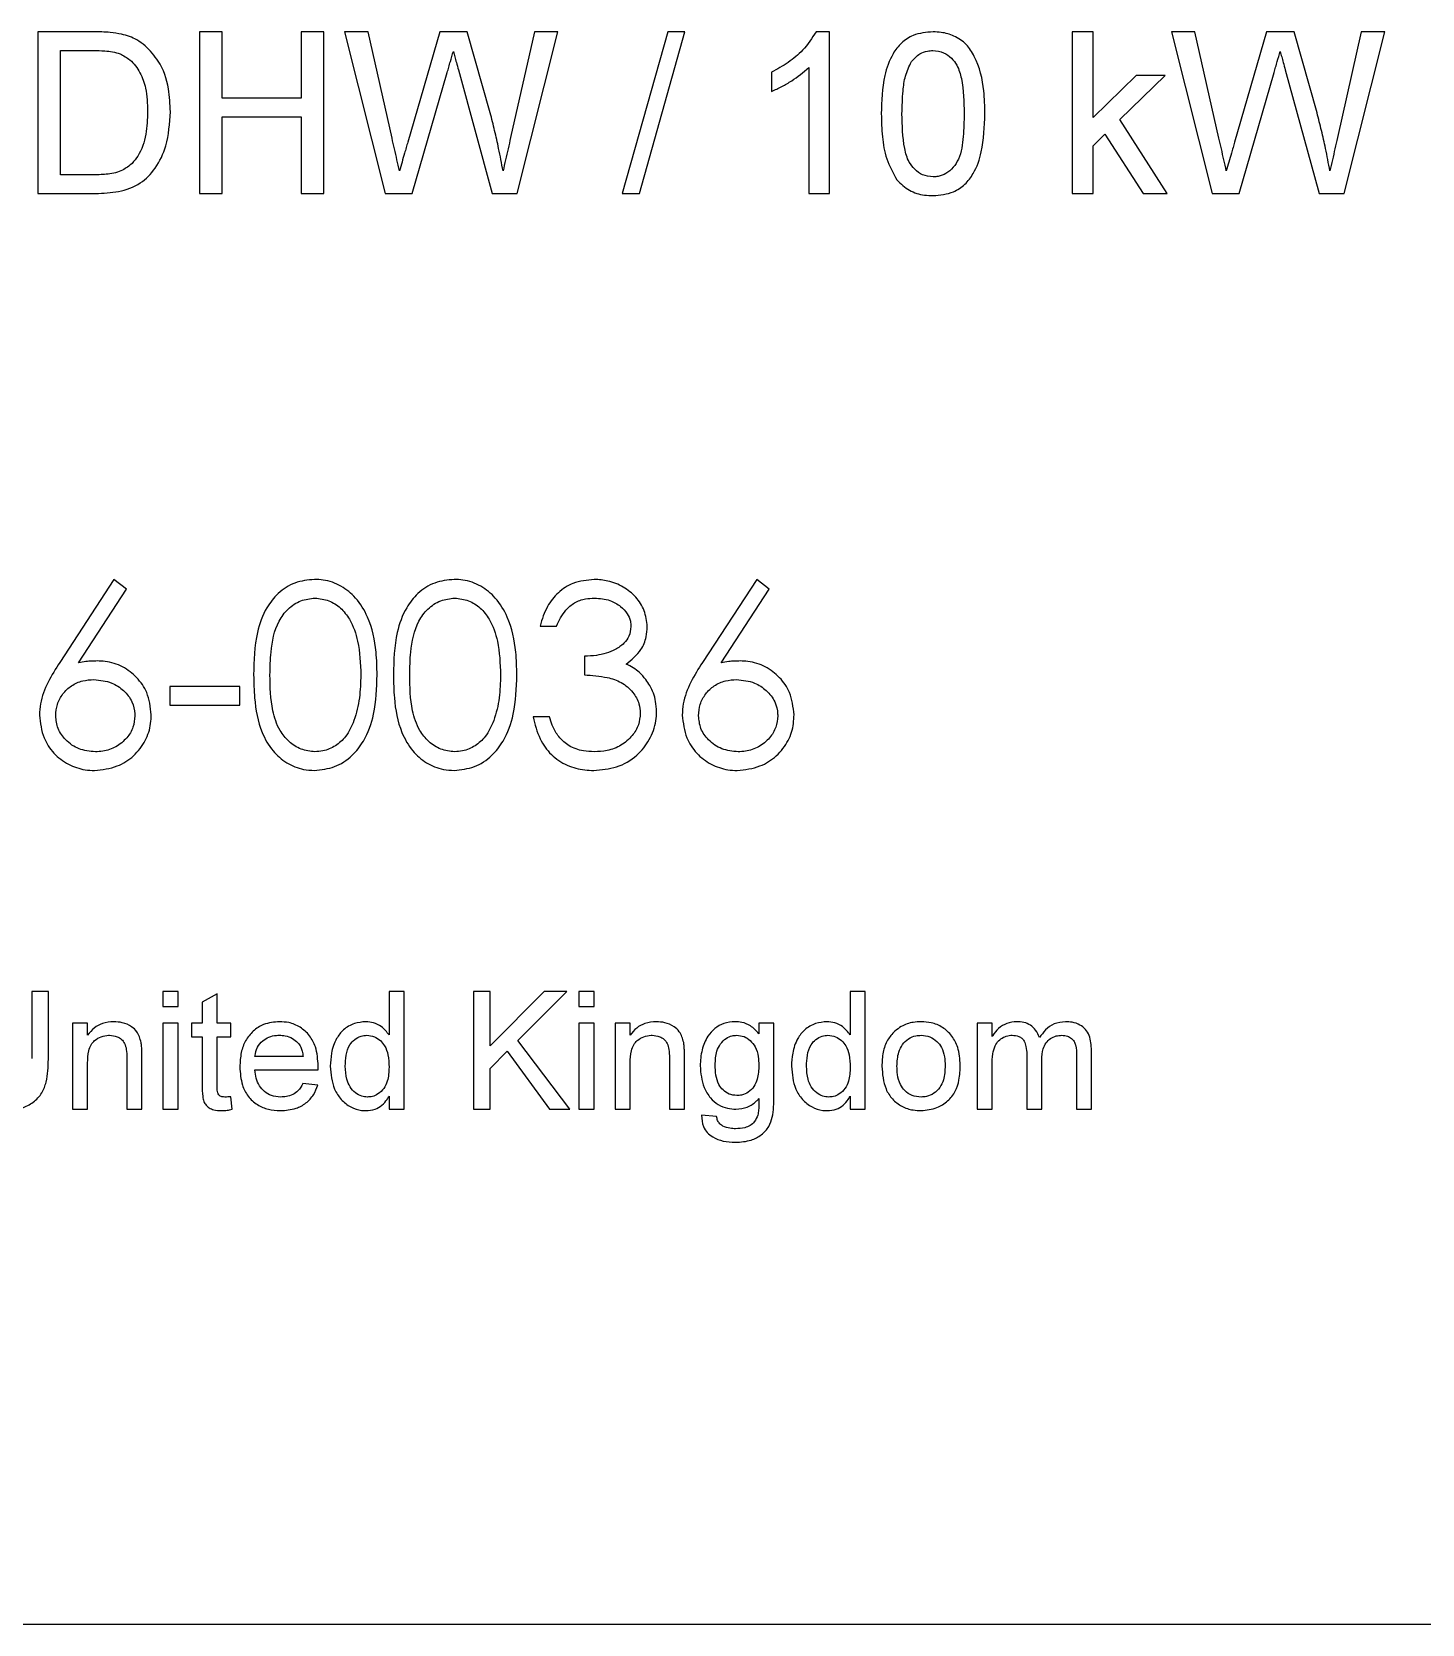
# Model space of a CAD drawing. Extents: x 75 to 2075, y 25 to 1460.
# Drawn here: x 864.51 to 888.81, y 1144.53 to 1172.35 of the extents above; entities that cross this region are included whole.
import ezdxf

# ---------------------------------------------------------------- set-up
doc = ezdxf.new("R2010")
doc.units = 0
doc.header["$LTSCALE"] = 5
doc.linetypes.add('SLD-KATı', pattern=[0])
doc.layers.get('0').update_dxf_attribs({"linetype": 'CONTINUOUS'})

msp = doc.modelspace()

# ---------------------------------------------------------------- linework, layer by layer
at = {"color": 7, "linetype": 'SLD-KATı'}
for p, q in [((864.616, 1172.354), (864.616, 1169.529)), ((865.582, 1172.354), (864.616, 1172.354)), ((867.839, 1172.354), (867.441, 1172.354)), ((867.441, 1172.354), (867.441, 1169.529)), ((867.839, 1171.195), (867.839, 1172.354)), ((869.216, 1172.354), (869.216, 1171.195)), ((869.614, 1172.354), (869.216, 1172.354)), ((869.614, 1169.529), (869.614, 1172.354)), ((870.388, 1172.354), (869.976, 1172.354)), ((869.976, 1172.354), (870.688, 1169.529)), ((870.807, 1170.496), (870.388, 1172.354)), ((871.64, 1172.354), (871.082, 1170.426)), ((872.119, 1172.354), (871.64, 1172.354)), ((872.522, 1170.938), (872.119, 1172.354)), ((873.295, 1172.354), (872.878, 1170.507)), ((872.995, 1169.529), (873.707, 1172.354)), ((873.707, 1172.354), (873.295, 1172.354)), ((875.627, 1172.354), (874.83, 1169.529)), ((875.129, 1169.529), (875.926, 1172.354)), ((875.926, 1172.354), (875.627, 1172.354)), ((878.452, 1172.354), (878.219, 1172.354)), ((878.452, 1169.529), (878.452, 1172.354)), ((882.696, 1172.354), (882.696, 1169.529)), ((883.058, 1172.354), (882.696, 1172.354)), ((883.058, 1170.855), (883.058, 1172.354)), ((884.428, 1172.354), (885.139, 1169.529)), ((884.839, 1172.354), (884.428, 1172.354)), ((885.259, 1170.496), (884.839, 1172.354)), ((886.091, 1172.354), (885.533, 1170.426)), ((886.571, 1172.354), (886.091, 1172.354)), ((886.974, 1170.938), (886.571, 1172.354)), ((887.747, 1172.354), (887.33, 1170.507)), ((887.447, 1169.529), (888.159, 1172.354)), ((888.159, 1172.354), (887.747, 1172.354)), ((865.014, 1172.028), (865.587, 1172.028)), ((865.014, 1169.855), (865.014, 1172.028)), ((878.09, 1171.73), (878.09, 1169.529)), ((871.159, 1169.529), (871.771, 1171.642)), ((871.967, 1171.688), (872.557, 1169.529)), ((877.438, 1171.647), (877.438, 1171.314)), ((883.815, 1171.593), (883.058, 1170.855)), ((883.526, 1170.821), (884.319, 1171.593)), ((884.319, 1171.593), (883.815, 1171.593)), ((885.611, 1169.529), (886.223, 1171.642)), ((886.418, 1171.688), (887.009, 1169.529)), ((869.216, 1171.195), (867.839, 1171.195)), ((867.839, 1169.529), (867.839, 1170.869)), ((867.839, 1170.869), (869.216, 1170.869)), ((869.216, 1170.869), (869.216, 1169.529)), ((884.356, 1169.529), (883.526, 1170.821)), ((883.058, 1170.364), (883.266, 1170.567)), ((883.058, 1169.529), (883.058, 1170.364)), ((883.266, 1170.567), (883.932, 1169.529)), ((865.597, 1169.855), (865.014, 1169.855)), ((864.616, 1169.529), (865.628, 1169.529)), ((867.441, 1169.529), (867.839, 1169.529)), ((869.216, 1169.529), (869.614, 1169.529)), ((870.688, 1169.529), (871.159, 1169.529)), ((872.557, 1169.529), (872.995, 1169.529)), ((874.83, 1169.529), (875.129, 1169.529)), ((878.09, 1169.529), (878.452, 1169.529)), ((882.696, 1169.529), (883.058, 1169.529)), ((883.932, 1169.529), (884.356, 1169.529)), ((885.139, 1169.529), (885.611, 1169.529)), ((887.009, 1169.529), (887.447, 1169.529)), ((865.946, 1162.785), (864.999, 1161.336)), ((865.327, 1161.33), (866.166, 1162.613)), ((866.166, 1162.613), (865.946, 1162.785)), ((877.181, 1162.785), (876.233, 1161.336)), ((876.561, 1161.33), (877.4, 1162.613)), ((877.4, 1162.613), (877.181, 1162.785)), ((873.395, 1161.971), (873.68, 1161.971)), ((874.169, 1161.442), (874.169, 1161.116)), ((866.923, 1160.913), (866.923, 1160.587)), ((868.144, 1160.913), (866.923, 1160.913)), ((868.144, 1160.587), (868.144, 1160.913)), ((866.923, 1160.587), (868.144, 1160.587)), ((873.558, 1160.383), (873.273, 1160.383)), ((864.511, 1155.583), (864.511, 1154.415)), ((864.801, 1155.583), (864.511, 1155.583)), ((864.801, 1154.401), (864.801, 1155.583)), ((866.803, 1155.583), (866.803, 1155.32)), ((867.066, 1155.583), (866.803, 1155.583)), ((867.066, 1155.32), (867.066, 1155.583)), ((871.018, 1155.583), (870.754, 1155.583)), ((870.754, 1155.583), (870.754, 1154.824)), ((871.018, 1153.529), (871.018, 1155.583)), ((872.229, 1155.583), (872.229, 1153.529)), ((872.519, 1155.583), (872.229, 1155.583)), ((872.519, 1154.637), (872.519, 1155.583)), ((873.466, 1155.583), (872.519, 1154.637)), ((873.004, 1154.725), (873.863, 1155.583)), ((873.863, 1155.583), (873.466, 1155.583)), ((874.337, 1155.583), (874.073, 1155.583)), ((874.073, 1155.583), (874.073, 1155.32)), ((874.337, 1155.32), (874.337, 1155.583)), ((878.815, 1155.583), (878.815, 1154.824)), ((879.078, 1155.583), (878.815, 1155.583)), ((879.078, 1153.529), (879.078, 1155.583)), ((866.803, 1155.32), (867.066, 1155.32)), ((867.751, 1155.545), (867.488, 1155.396)), ((867.488, 1155.396), (867.488, 1155.03)), ((867.751, 1155.03), (867.751, 1155.545)), ((874.073, 1155.32), (874.337, 1155.32)), ((865.222, 1155.03), (865.222, 1153.529)), ((865.486, 1155.03), (865.222, 1155.03)), ((865.486, 1154.821), (865.486, 1155.03)), ((866.803, 1155.03), (866.803, 1153.529)), ((867.066, 1155.03), (866.803, 1155.03)), ((867.066, 1153.529), (867.066, 1155.03)), ((867.303, 1155.03), (867.303, 1154.793)), ((867.488, 1155.03), (867.303, 1155.03)), ((867.988, 1155.03), (867.751, 1155.03)), ((867.988, 1154.793), (867.988, 1155.03)), ((874.073, 1155.03), (874.073, 1153.529)), ((874.337, 1155.03), (874.073, 1155.03)), ((874.337, 1153.529), (874.337, 1155.03)), ((874.969, 1155.03), (874.705, 1155.03)), ((874.705, 1155.03), (874.705, 1153.529)), ((874.969, 1154.821), (874.969, 1155.03)), ((877.481, 1155.03), (877.218, 1155.03)), ((877.218, 1155.03), (877.218, 1154.846)), ((877.481, 1153.75), (877.481, 1155.03)), ((881.031, 1155.03), (881.031, 1153.529)), ((881.294, 1155.03), (881.031, 1155.03)), ((881.294, 1154.796), (881.294, 1155.03)), ((867.303, 1154.793), (867.488, 1154.793)), ((867.488, 1154.793), (867.488, 1153.95)), ((867.751, 1153.941), (867.751, 1154.793)), ((867.751, 1154.793), (867.988, 1154.793)), ((872.519, 1154.24), (872.82, 1154.541)), ((872.82, 1154.541), (873.558, 1153.529)), ((873.915, 1153.529), (873.004, 1154.725)), ((881.9, 1154.486), (881.9, 1153.529)), ((883.033, 1153.529), (883.033, 1154.554)), ((865.486, 1153.529), (865.486, 1154.334)), ((866.171, 1154.425), (866.171, 1153.529)), ((866.434, 1153.529), (866.434, 1154.447)), ((869.253, 1154.451), (868.41, 1154.451)), ((868.41, 1154.213), (869.515, 1154.213)), ((872.519, 1153.529), (872.519, 1154.24)), ((874.969, 1153.529), (874.969, 1154.334)), ((875.654, 1154.425), (875.654, 1153.529)), ((875.917, 1153.529), (875.917, 1154.447)), ((881.294, 1153.529), (881.294, 1154.293)), ((882.163, 1153.529), (882.163, 1154.385)), ((882.769, 1154.457), (882.769, 1153.529)), ((869.508, 1153.95), (869.25, 1153.976)), ((868.015, 1153.525), (867.988, 1153.746)), ((870.754, 1153.755), (870.754, 1153.529)), ((878.815, 1153.755), (878.815, 1153.529)), ((865.222, 1153.529), (865.486, 1153.529)), ((866.171, 1153.529), (866.434, 1153.529)), ((866.803, 1153.529), (867.066, 1153.529)), ((870.754, 1153.529), (871.018, 1153.529)), ((872.229, 1153.529), (872.519, 1153.529)), ((873.558, 1153.529), (873.915, 1153.529)), ((874.073, 1153.529), (874.337, 1153.529)), ((874.705, 1153.529), (874.969, 1153.529)), ((875.654, 1153.529), (875.917, 1153.529)), ((876.48, 1153.397), (876.217, 1153.423)), ((878.815, 1153.529), (879.078, 1153.529)), ((881.031, 1153.529), (881.294, 1153.529)), ((881.9, 1153.529), (882.163, 1153.529)), ((882.769, 1153.529), (883.033, 1153.529)), ((804.237, 1144.529), (898.237, 1144.529))]:
    msp.add_line(p, q, dxfattribs=at)
for points, knots in [([(866.081, 1172.313), (866.015, 1172.324), (865.9, 1172.344), (865.732, 1172.353), (865.632, 1172.353), (865.582, 1172.354)], [0, 0, 0, 0, 0.3996798, 0.6994951, 1, 1, 1, 1]), ([(866.492, 1172.111), (866.444, 1172.147), (866.359, 1172.212), (866.218, 1172.276), (866.127, 1172.301), (866.081, 1172.313)], [0, 0, 0, 0, 0.388949, 0.691234, 1, 1, 1, 1]), ([(878.219, 1172.354), (878.146, 1172.242), (878.012, 1172.039), (877.733, 1171.81), (877.537, 1171.702), (877.438, 1171.647)], [0, 0, 0, 0, 0.371936, 0.681375, 1, 1, 1, 1]), ([(880.263, 1172.354), (880.143, 1172.344), (879.942, 1172.327), (879.703, 1172.168), (879.521, 1171.93), (879.376, 1171.507), (879.364, 1171.146), (879.357, 1170.922)], [0, 0, 0, 0, 0.185311, 0.311004, 0.436497, 0.649451, 1, 1, 1, 1]), ([(881.168, 1170.922), (881.166, 1171.055), (881.16, 1171.397), (881.058, 1171.821), (880.853, 1172.148), (880.64, 1172.287), (880.436, 1172.347), (880.31, 1172.352), (880.263, 1172.354)], [0, 0, 0, 0, 0.209347, 0.536481, 0.669565, 0.803786, 0.925387, 1, 1, 1, 1]), ([(865.587, 1172.028), (865.654, 1172.027), (865.765, 1172.025), (865.923, 1172.009), (866.01, 1171.983), (866.054, 1171.969)], [0, 0, 0, 0, 0.423229, 0.709305, 1, 1, 1, 1]), ([(866.934, 1170.956), (866.927, 1171.09), (866.913, 1171.395), (866.777, 1171.815), (866.574, 1172.026), (866.492, 1172.111)], [0, 0, 0, 0, 0.31548, 0.722976, 1, 1, 1, 1]), ([(871.771, 1171.642), (871.78, 1171.674), (871.799, 1171.738), (871.834, 1171.862), (871.861, 1171.953), (871.878, 1172.012)], [0, 0, 0, 0, 0.259519, 0.519124, 1, 1, 1, 1]), ([(871.878, 1172.012), (871.887, 1171.98), (871.904, 1171.916), (871.934, 1171.808), (871.955, 1171.732), (871.967, 1171.688)], [0, 0, 0, 0, 0.297041, 0.593991, 1, 1, 1, 1]), ([(879.883, 1171.834), (879.929, 1171.885), (880.007, 1171.97), (880.149, 1172.022), (880.227, 1172.026), (880.259, 1172.028)], [0, 0, 0, 0, 0.462661, 0.784319, 1, 1, 1, 1]), ([(880.259, 1172.028), (880.324, 1172.021), (880.444, 1172.008), (880.586, 1171.902), (880.703, 1171.75), (880.797, 1171.417), (880.802, 1171.128), (880.806, 1170.923)], [0, 0, 0, 0, 0.139862, 0.259177, 0.372741, 0.552852, 1, 1, 1, 1]), ([(886.223, 1171.642), (886.232, 1171.674), (886.25, 1171.738), (886.286, 1171.862), (886.312, 1171.953), (886.33, 1172.012)], [0, 0, 0, 0, 0.259519, 0.519124, 1, 1, 1, 1]), ([(886.33, 1172.012), (886.338, 1171.98), (886.356, 1171.916), (886.386, 1171.808), (886.406, 1171.732), (886.418, 1171.688)], [0, 0, 0, 0, 0.297041, 0.593991, 1, 1, 1, 1]), ([(866.054, 1171.969), (866.113, 1171.937), (866.256, 1171.859), (866.414, 1171.644), (866.523, 1171.333), (866.531, 1171.099), (866.535, 1170.963)], [0, 0, 0, 0, 0.171341, 0.410274, 0.655129, 1, 1, 1, 1]), ([(877.438, 1171.314), (877.499, 1171.341), (877.621, 1171.395), (877.845, 1171.525), (877.993, 1171.649), (878.09, 1171.73)], [0, 0, 0, 0, 0.2576214, 0.5151191, 1, 1, 1, 1]), ([(879.719, 1170.923), (879.723, 1171.056), (879.729, 1171.277), (879.769, 1171.589), (879.845, 1171.751), (879.883, 1171.834)], [0, 0, 0, 0, 0.428099, 0.708759, 1, 1, 1, 1]), ([(865.628, 1169.529), (865.761, 1169.534), (866.031, 1169.545), (866.411, 1169.681), (866.697, 1169.977), (866.898, 1170.408), (866.92, 1170.754), (866.934, 1170.956)], [0, 0, 0, 0, 0.18186, 0.365796, 0.532208, 0.72693, 1, 1, 1, 1]), ([(866.535, 1170.963), (866.53, 1170.829), (866.519, 1170.561), (866.418, 1170.243), (866.298, 1170.096), (866.264, 1170.054)], [0, 0, 0, 0, 0.414412, 0.83338, 1, 1, 1, 1]), ([(872.747, 1169.924), (872.722, 1170.055), (872.677, 1170.29), (872.601, 1170.628), (872.549, 1170.835), (872.522, 1170.938)], [0, 0, 0, 0, 0.3848242, 0.6923474, 1, 1, 1, 1]), ([(879.357, 1170.922), (879.361, 1170.789), (879.369, 1170.525), (879.432, 1170.122), (879.564, 1169.886), (879.632, 1169.765)], [0, 0, 0, 0, 0.3319028, 0.6568042, 1, 1, 1, 1]), ([(880.263, 1169.818), (880.199, 1169.826), (880.08, 1169.839), (879.94, 1169.946), (879.819, 1170.098), (879.729, 1170.433), (879.723, 1170.72), (879.719, 1170.923)], [0, 0, 0, 0, 0.137426, 0.257018, 0.374001, 0.555488, 1, 1, 1, 1]), ([(880.806, 1170.923), (880.803, 1170.79), (880.796, 1170.524), (880.752, 1170.195), (880.622, 1169.981), (880.498, 1169.876), (880.371, 1169.824), (880.293, 1169.82), (880.263, 1169.818)], [0, 0, 0, 0, 0.291529, 0.584695, 0.707652, 0.830324, 0.933426, 1, 1, 1, 1]), ([(880.263, 1169.492), (880.385, 1169.503), (880.588, 1169.521), (880.827, 1169.682), (881.005, 1169.918), (881.15, 1170.339), (881.161, 1170.698), (881.168, 1170.922)], [0, 0, 0, 0, 0.189226, 0.314211, 0.438795, 0.649133, 1, 1, 1, 1]), ([(887.199, 1169.924), (887.174, 1170.055), (887.129, 1170.29), (887.053, 1170.628), (887, 1170.835), (886.974, 1170.938)], [0, 0, 0, 0, 0.384824, 0.692349, 1, 1, 1, 1]), ([(870.936, 1169.924), (870.922, 1169.989), (870.893, 1170.117), (870.85, 1170.307), (870.821, 1170.433), (870.807, 1170.496)], [0, 0, 0, 0, 0.341019, 0.670535, 1, 1, 1, 1]), ([(871.082, 1170.426), (871.072, 1170.394), (871.054, 1170.33), (871.02, 1170.214), (870.981, 1170.078), (870.951, 1169.975), (870.936, 1169.924)], [0, 0, 0, 0, 0.1912994, 0.3826704, 0.6913054, 1, 1, 1, 1]), ([(872.878, 1170.507), (872.864, 1170.441), (872.835, 1170.312), (872.791, 1170.117), (872.762, 1169.988), (872.747, 1169.924)], [0, 0, 0, 0, 0.334704, 0.667339, 1, 1, 1, 1]), ([(885.388, 1169.924), (885.373, 1169.989), (885.345, 1170.117), (885.302, 1170.307), (885.273, 1170.433), (885.259, 1170.496)], [0, 0, 0, 0, 0.341019, 0.670535, 1, 1, 1, 1]), ([(885.533, 1170.426), (885.524, 1170.394), (885.505, 1170.33), (885.472, 1170.214), (885.433, 1170.078), (885.403, 1169.975), (885.388, 1169.924)], [0, 0, 0, 0, 0.191299, 0.382675, 0.691305, 1, 1, 1, 1]), ([(887.33, 1170.507), (887.316, 1170.441), (887.286, 1170.312), (887.243, 1170.117), (887.214, 1169.988), (887.199, 1169.924)], [0, 0, 0, 0, 0.334704, 0.667339, 1, 1, 1, 1]), ([(866.264, 1170.054), (866.211, 1170.012), (866.088, 1169.913), (865.849, 1169.861), (865.679, 1169.857), (865.597, 1169.855)], [0, 0, 0, 0, 0.283586, 0.652685, 1, 1, 1, 1]), ([(879.632, 1169.765), (879.701, 1169.698), (879.836, 1169.568), (880.071, 1169.5), (880.213, 1169.494), (880.263, 1169.492)], [0, 0, 0, 0, 0.399797, 0.787009, 1, 1, 1, 1]), ([(869.45, 1162.785), (869.334, 1162.773), (869.102, 1162.749), (868.811, 1162.558), (868.578, 1162.259), (868.403, 1161.77), (868.394, 1161.365), (868.388, 1161.115)], [0, 0, 0, 0, 0.15562, 0.31193, 0.454723, 0.662937, 1, 1, 1, 1]), ([(870.546, 1161.115), (870.543, 1161.248), (870.536, 1161.591), (870.434, 1162.064), (870.199, 1162.457), (869.924, 1162.682), (869.663, 1162.776), (869.502, 1162.783), (869.45, 1162.785)], [0, 0, 0, 0, 0.179176, 0.461352, 0.637284, 0.783821, 0.930579, 1, 1, 1, 1]), ([(871.892, 1162.785), (871.777, 1162.773), (871.544, 1162.749), (871.253, 1162.558), (871.021, 1162.259), (870.846, 1161.77), (870.836, 1161.365), (870.831, 1161.115)], [0, 0, 0, 0, 0.15562, 0.31193, 0.454723, 0.662937, 1, 1, 1, 1]), ([(872.988, 1161.115), (872.985, 1161.248), (872.978, 1161.591), (872.877, 1162.064), (872.641, 1162.457), (872.366, 1162.682), (872.105, 1162.776), (871.944, 1162.783), (871.892, 1162.785)], [0, 0, 0, 0, 0.179176, 0.461352, 0.637284, 0.783821, 0.930579, 1, 1, 1, 1]), ([(874.34, 1162.785), (874.213, 1162.772), (873.984, 1162.749), (873.702, 1162.563), (873.495, 1162.305), (873.43, 1162.089), (873.395, 1161.971)], [0, 0, 0, 0, 0.279692, 0.504128, 0.728735, 1, 1, 1, 1]), ([(875.268, 1161.96), (875.256, 1162.055), (875.233, 1162.243), (875.076, 1162.486), (874.853, 1162.663), (874.598, 1162.768), (874.421, 1162.78), (874.34, 1162.785)], [0, 0, 0, 0, 0.207064, 0.409695, 0.613899, 0.823726, 1, 1, 1, 1]), ([(868.673, 1161.116), (868.676, 1161.249), (868.682, 1161.567), (868.764, 1161.98), (868.98, 1162.277), (869.203, 1162.428), (869.376, 1162.449), (869.46, 1162.459)], [0, 0, 0, 0, 0.2305153, 0.5514316, 0.7032134, 0.8558967, 1, 1, 1, 1]), ([(869.46, 1162.459), (869.542, 1162.449), (869.704, 1162.429), (869.917, 1162.291), (870.103, 1162.051), (870.242, 1161.649), (870.254, 1161.314), (870.261, 1161.116)], [0, 0, 0, 0, 0.142052, 0.279145, 0.423789, 0.659371, 1, 1, 1, 1]), ([(871.116, 1161.116), (871.118, 1161.249), (871.124, 1161.567), (871.207, 1161.98), (871.423, 1162.277), (871.646, 1162.428), (871.818, 1162.449), (871.902, 1162.459)], [0, 0, 0, 0, 0.230516, 0.551432, 0.703218, 0.855901, 1, 1, 1, 1]), ([(871.902, 1162.459), (871.984, 1162.449), (872.147, 1162.429), (872.359, 1162.291), (872.545, 1162.051), (872.685, 1161.649), (872.696, 1161.314), (872.703, 1161.116)], [0, 0, 0, 0, 0.142056, 0.279149, 0.423792, 0.659373, 1, 1, 1, 1]), ([(873.68, 1161.971), (873.727, 1162.068), (873.804, 1162.227), (873.992, 1162.385), (874.172, 1162.45), (874.292, 1162.457), (874.344, 1162.459)], [0, 0, 0, 0, 0.36319, 0.592232, 0.821151, 1, 1, 1, 1]), ([(874.344, 1162.459), (874.437, 1162.452), (874.601, 1162.44), (874.797, 1162.326), (874.919, 1162.199), (874.976, 1162.072), (874.981, 1161.994), (874.983, 1161.961)], [0, 0, 0, 0, 0.30732, 0.5459653, 0.7389067, 0.8915677, 1, 1, 1, 1]), ([(874.983, 1161.961), (874.975, 1161.904), (874.962, 1161.796), (874.858, 1161.654), (874.667, 1161.526), (874.424, 1161.453), (874.239, 1161.445), (874.169, 1161.442)], [0, 0, 0, 0, 0.160267, 0.301803, 0.478182, 0.801906, 1, 1, 1, 1]), ([(874.897, 1161.307), (874.993, 1161.383), (875.153, 1161.51), (875.256, 1161.76), (875.264, 1161.9), (875.268, 1161.96)], [0, 0, 0, 0, 0.462319, 0.769943, 1, 1, 1, 1]), ([(864.999, 1161.336), (864.927, 1161.223), (864.784, 1160.997), (864.661, 1160.68), (864.648, 1160.48), (864.644, 1160.414)], [0, 0, 0, 0, 0.40004, 0.803217, 1, 1, 1, 1]), ([(865.656, 1161.36), (865.622, 1161.359), (865.556, 1161.358), (865.446, 1161.349), (865.37, 1161.337), (865.327, 1161.33)], [0, 0, 0, 0, 0.302518, 0.605162, 1, 1, 1, 1]), ([(866.597, 1160.42), (866.583, 1160.554), (866.558, 1160.794), (866.354, 1161.079), (866.103, 1161.274), (865.853, 1161.353), (865.701, 1161.359), (865.656, 1161.36)], [0, 0, 0, 0, 0.269895, 0.481068, 0.691496, 0.907589, 1, 1, 1, 1]), ([(875.241, 1161.036), (875.206, 1161.078), (875.141, 1161.155), (875.023, 1161.245), (874.939, 1161.286), (874.897, 1161.307)], [0, 0, 0, 0, 0.369506, 0.680664, 1, 1, 1, 1]), ([(876.233, 1161.336), (876.162, 1161.223), (876.019, 1160.997), (875.895, 1160.68), (875.882, 1160.48), (875.878, 1160.414)], [0, 0, 0, 0, 0.400044, 0.803218, 1, 1, 1, 1]), ([(876.89, 1161.36), (876.857, 1161.359), (876.79, 1161.358), (876.68, 1161.349), (876.604, 1161.337), (876.561, 1161.33)], [0, 0, 0, 0, 0.302499, 0.605151, 1, 1, 1, 1]), ([(877.832, 1160.42), (877.818, 1160.554), (877.793, 1160.794), (877.589, 1161.079), (877.338, 1161.274), (877.087, 1161.353), (876.936, 1161.359), (876.89, 1161.36)], [0, 0, 0, 0, 0.269895, 0.481068, 0.69149, 0.907583, 1, 1, 1, 1]), ([(864.929, 1160.402), (864.934, 1160.47), (864.945, 1160.607), (865.047, 1160.79), (865.199, 1160.936), (865.392, 1161.022), (865.53, 1161.031), (865.596, 1161.035)], [0, 0, 0, 0, 0.196682, 0.397439, 0.597848, 0.807398, 1, 1, 1, 1]), ([(865.596, 1161.035), (865.703, 1161.024), (865.893, 1161.005), (866.122, 1160.85), (866.272, 1160.663), (866.311, 1160.497), (866.312, 1160.414), (866.313, 1160.402)], [0, 0, 0, 0, 0.3007008, 0.532558, 0.7653299, 0.9658233, 1, 1, 1, 1]), ([(868.388, 1161.115), (868.391, 1160.982), (868.398, 1160.643), (868.482, 1160.179), (868.699, 1159.792), (868.956, 1159.567), (869.217, 1159.46), (869.387, 1159.451), (869.45, 1159.447)], [0, 0, 0, 0, 0.180655, 0.459067, 0.627815, 0.771053, 0.914231, 1, 1, 1, 1]), ([(869.46, 1159.773), (869.377, 1159.783), (869.212, 1159.803), (868.997, 1159.944), (868.815, 1160.172), (868.682, 1160.574), (868.677, 1160.906), (868.673, 1161.116)], [0, 0, 0, 0, 0.142348, 0.284043, 0.428684, 0.639233, 1, 1, 1, 1]), ([(869.45, 1159.447), (869.57, 1159.46), (869.811, 1159.486), (870.111, 1159.686), (870.353, 1160.002), (870.527, 1160.487), (870.539, 1160.885), (870.546, 1161.115)], [0, 0, 0, 0, 0.160812, 0.322046, 0.466959, 0.691872, 1, 1, 1, 1]), ([(870.261, 1161.116), (870.257, 1160.982), (870.25, 1160.781), (870.203, 1160.514), (870.162, 1160.383), (870.141, 1160.318)], [0, 0, 0, 0, 0.494068, 0.745647, 1, 1, 1, 1]), ([(870.831, 1161.115), (870.833, 1160.982), (870.84, 1160.643), (870.924, 1160.179), (871.142, 1159.792), (871.398, 1159.567), (871.66, 1159.46), (871.829, 1159.451), (871.892, 1159.447)], [0, 0, 0, 0, 0.180655, 0.459065, 0.627815, 0.771053, 0.914231, 1, 1, 1, 1]), ([(871.902, 1159.773), (871.819, 1159.783), (871.654, 1159.803), (871.44, 1159.944), (871.258, 1160.172), (871.125, 1160.574), (871.119, 1160.906), (871.116, 1161.116)], [0, 0, 0, 0, 0.142349, 0.2840402, 0.4286816, 0.6392316, 1, 1, 1, 1]), ([(871.892, 1159.447), (872.013, 1159.46), (872.254, 1159.486), (872.553, 1159.686), (872.795, 1160.002), (872.969, 1160.487), (872.981, 1160.885), (872.988, 1161.115)], [0, 0, 0, 0, 0.160812, 0.322047, 0.466957, 0.691872, 1, 1, 1, 1]), ([(872.703, 1161.116), (872.699, 1160.982), (872.693, 1160.781), (872.646, 1160.514), (872.604, 1160.383), (872.583, 1160.318)], [0, 0, 0, 0, 0.494068, 0.745647, 1, 1, 1, 1]), ([(874.169, 1161.116), (874.302, 1161.107), (874.523, 1161.093), (874.822, 1160.997), (875.016, 1160.83), (875.129, 1160.633), (875.141, 1160.501), (875.146, 1160.444)], [0, 0, 0, 0, 0.303375, 0.501255, 0.701146, 0.872266, 1, 1, 1, 1]), ([(875.43, 1160.472), (875.427, 1160.533), (875.418, 1160.691), (875.345, 1160.885), (875.265, 1161.001), (875.241, 1161.036)], [0, 0, 0, 0, 0.302241, 0.787643, 1, 1, 1, 1]), ([(876.163, 1160.402), (876.169, 1160.47), (876.179, 1160.607), (876.281, 1160.79), (876.434, 1160.936), (876.627, 1161.022), (876.764, 1161.031), (876.83, 1161.035)], [0, 0, 0, 0, 0.196681, 0.397433, 0.597841, 0.80739, 1, 1, 1, 1]), ([(876.83, 1161.035), (876.938, 1161.024), (877.127, 1161.005), (877.357, 1160.85), (877.506, 1160.663), (877.545, 1160.497), (877.547, 1160.414), (877.547, 1160.402)], [0, 0, 0, 0, 0.300701, 0.532552, 0.765329, 0.965823, 1, 1, 1, 1]), ([(864.644, 1160.414), (864.66, 1160.278), (864.689, 1160.036), (864.885, 1159.736), (865.139, 1159.544), (865.394, 1159.456), (865.551, 1159.449), (865.605, 1159.447)], [0, 0, 0, 0, 0.268215, 0.478124, 0.688566, 0.891923, 1, 1, 1, 1]), ([(865.621, 1159.773), (865.523, 1159.783), (865.331, 1159.802), (865.104, 1159.962), (864.953, 1160.17), (864.937, 1160.326), (864.929, 1160.402)], [0, 0, 0, 0, 0.279986, 0.550519, 0.780941, 1, 1, 1, 1]), ([(865.605, 1159.447), (865.741, 1159.462), (865.99, 1159.49), (866.303, 1159.69), (866.507, 1159.954), (866.59, 1160.214), (866.596, 1160.369), (866.597, 1160.42)], [0, 0, 0, 0, 0.262623, 0.48108, 0.700375, 0.900883, 1, 1, 1, 1]), ([(866.313, 1160.402), (866.306, 1160.335), (866.294, 1160.195), (866.172, 1160.002), (865.988, 1159.851), (865.789, 1159.78), (865.664, 1159.775), (865.621, 1159.773)], [0, 0, 0, 0, 0.195003, 0.402023, 0.640413, 0.87328, 1, 1, 1, 1]), ([(870.141, 1160.318), (870.099, 1160.22), (870.025, 1160.048), (869.823, 1159.869), (869.631, 1159.783), (869.506, 1159.776), (869.46, 1159.773)], [0, 0, 0, 0, 0.33977, 0.595556, 0.85162, 1, 1, 1, 1]), ([(872.583, 1160.318), (872.541, 1160.22), (872.467, 1160.048), (872.265, 1159.869), (872.074, 1159.783), (871.948, 1159.776), (871.902, 1159.773)], [0, 0, 0, 0, 0.339766, 0.595551, 0.851621, 1, 1, 1, 1]), ([(873.273, 1160.383), (873.305, 1160.252), (873.365, 1160.011), (873.577, 1159.712), (873.856, 1159.524), (874.122, 1159.454), (874.28, 1159.449), (874.332, 1159.447)], [0, 0, 0, 0, 0.260018, 0.476792, 0.6943, 0.899186, 1, 1, 1, 1]), ([(873.807, 1159.945), (873.76, 1159.994), (873.678, 1160.08), (873.604, 1160.236), (873.574, 1160.334), (873.558, 1160.383)], [0, 0, 0, 0, 0.396217, 0.695134, 1, 1, 1, 1]), ([(874.332, 1159.447), (874.467, 1159.459), (874.739, 1159.482), (875.087, 1159.684), (875.317, 1159.977), (875.42, 1160.251), (875.428, 1160.419), (875.43, 1160.472)], [0, 0, 0, 0, 0.242135, 0.486891, 0.697345, 0.905357, 1, 1, 1, 1]), ([(875.146, 1160.444), (875.139, 1160.377), (875.126, 1160.236), (875.004, 1160.038), (874.816, 1159.875), (874.578, 1159.784), (874.414, 1159.776), (874.337, 1159.773)], [0, 0, 0, 0, 0.17321, 0.358555, 0.580983, 0.802366, 1, 1, 1, 1]), ([(875.878, 1160.414), (875.895, 1160.278), (875.924, 1160.036), (876.119, 1159.736), (876.374, 1159.544), (876.628, 1159.456), (876.785, 1159.449), (876.84, 1159.447)], [0, 0, 0, 0, 0.268217, 0.478127, 0.688565, 0.891928, 1, 1, 1, 1]), ([(876.855, 1159.773), (876.758, 1159.783), (876.566, 1159.802), (876.338, 1159.962), (876.188, 1160.17), (876.171, 1160.326), (876.163, 1160.402)], [0, 0, 0, 0, 0.279979, 0.550513, 0.780942, 1, 1, 1, 1]), ([(876.84, 1159.447), (876.976, 1159.462), (877.225, 1159.49), (877.537, 1159.69), (877.742, 1159.954), (877.825, 1160.214), (877.83, 1160.369), (877.832, 1160.42)], [0, 0, 0, 0, 0.262621, 0.481083, 0.700377, 0.900883, 1, 1, 1, 1]), ([(877.547, 1160.402), (877.541, 1160.335), (877.528, 1160.195), (877.406, 1160.002), (877.223, 1159.851), (877.023, 1159.78), (876.899, 1159.775), (876.855, 1159.773)], [0, 0, 0, 0, 0.195003, 0.402018, 0.640407, 0.873281, 1, 1, 1, 1]), ([(874.337, 1159.773), (874.275, 1159.776), (874.124, 1159.783), (873.94, 1159.846), (873.838, 1159.921), (873.807, 1159.945)], [0, 0, 0, 0, 0.329667, 0.795715, 1, 1, 1, 1]), ([(865.943, 1155.056), (865.876, 1155.051), (865.753, 1155.041), (865.591, 1154.953), (865.521, 1154.865), (865.486, 1154.821)], [0, 0, 0, 0, 0.376652, 0.683154, 1, 1, 1, 1]), ([(866.421, 1154.693), (866.402, 1154.76), (866.371, 1154.868), (866.244, 1154.986), (866.102, 1155.046), (865.993, 1155.053), (865.943, 1155.056)], [0, 0, 0, 0, 0.309747, 0.502048, 0.771551, 1, 1, 1, 1]), ([(868.84, 1155.056), (868.745, 1155.048), (868.578, 1155.032), (868.373, 1154.899), (868.237, 1154.728), (868.158, 1154.509), (868.151, 1154.351), (868.146, 1154.267)], [0, 0, 0, 0, 0.238843, 0.420247, 0.601321, 0.785852, 1, 1, 1, 1]), ([(869.516, 1154.281), (869.509, 1154.395), (869.497, 1154.583), (869.373, 1154.819), (869.208, 1154.969), (869.02, 1155.047), (868.894, 1155.053), (868.84, 1155.056)], [0, 0, 0, 0, 0.2925514, 0.4838708, 0.6755727, 0.8601524, 1, 1, 1, 1]), ([(870.348, 1155.056), (870.281, 1155.05), (870.139, 1155.037), (869.956, 1154.928), (869.814, 1154.745), (869.74, 1154.521), (869.731, 1154.354), (869.727, 1154.278)], [0, 0, 0, 0, 0.181123, 0.379548, 0.551362, 0.795206, 1, 1, 1, 1]), ([(870.754, 1154.824), (870.713, 1154.877), (870.64, 1154.969), (870.49, 1155.046), (870.394, 1155.053), (870.348, 1155.056)], [0, 0, 0, 0, 0.409379, 0.718539, 1, 1, 1, 1]), ([(875.426, 1155.056), (875.359, 1155.051), (875.236, 1155.041), (875.074, 1154.953), (875.004, 1154.865), (874.969, 1154.821)], [0, 0, 0, 0, 0.376669, 0.683155, 1, 1, 1, 1]), ([(875.904, 1154.693), (875.885, 1154.76), (875.854, 1154.868), (875.727, 1154.986), (875.585, 1155.046), (875.476, 1155.053), (875.426, 1155.056)], [0, 0, 0, 0, 0.309747, 0.502048, 0.771551, 1, 1, 1, 1]), ([(876.804, 1155.056), (876.736, 1155.051), (876.608, 1155.04), (876.441, 1154.943), (876.304, 1154.786), (876.209, 1154.559), (876.197, 1154.379), (876.19, 1154.284)], [0, 0, 0, 0, 0.183068, 0.3467, 0.509963, 0.742176, 1, 1, 1, 1]), ([(877.218, 1154.846), (877.172, 1154.896), (877.089, 1154.986), (876.936, 1155.049), (876.843, 1155.054), (876.804, 1155.056)], [0, 0, 0, 0, 0.4206056, 0.7560902, 1, 1, 1, 1]), ([(878.409, 1155.056), (878.341, 1155.05), (878.2, 1155.037), (878.017, 1154.928), (877.875, 1154.745), (877.8, 1154.521), (877.791, 1154.354), (877.787, 1154.278)], [0, 0, 0, 0, 0.181123, 0.379548, 0.551362, 0.795206, 1, 1, 1, 1]), ([(878.815, 1154.824), (878.773, 1154.877), (878.7, 1154.969), (878.551, 1155.046), (878.455, 1155.053), (878.409, 1155.056)], [0, 0, 0, 0, 0.409379, 0.718539, 1, 1, 1, 1]), ([(880.054, 1155.056), (880.008, 1155.054), (879.888, 1155.049), (879.726, 1154.993), (879.631, 1154.92), (879.594, 1154.891)], [0, 0, 0, 0, 0.276004, 0.721074, 1, 1, 1, 1]), ([(880.738, 1154.3), (880.731, 1154.405), (880.72, 1154.584), (880.6, 1154.813), (880.436, 1154.964), (880.243, 1155.046), (880.113, 1155.053), (880.054, 1155.056)], [0, 0, 0, 0, 0.271786, 0.4656, 0.659817, 0.845151, 1, 1, 1, 1]), ([(881.723, 1155.056), (881.665, 1155.051), (881.549, 1155.04), (881.404, 1154.945), (881.329, 1154.853), (881.298, 1154.802), (881.294, 1154.796)], [0, 0, 0, 0, 0.327102, 0.657119, 0.961162, 1, 1, 1, 1]), ([(882.122, 1154.778), (882.103, 1154.824), (882.068, 1154.909), (881.968, 1155), (881.851, 1155.05), (881.766, 1155.054), (881.723, 1155.056)], [0, 0, 0, 0, 0.284943, 0.519428, 0.754132, 1, 1, 1, 1]), ([(882.578, 1155.056), (882.509, 1155.049), (882.38, 1155.035), (882.224, 1154.921), (882.155, 1154.824), (882.122, 1154.778)], [0, 0, 0, 0, 0.364038, 0.692698, 1, 1, 1, 1]), ([(883.033, 1154.554), (883.027, 1154.645), (883.02, 1154.776), (882.931, 1154.926), (882.828, 1155.009), (882.704, 1155.051), (882.617, 1155.055), (882.578, 1155.056)], [0, 0, 0, 0, 0.344995, 0.502992, 0.661408, 0.8478, 1, 1, 1, 1]), ([(865.486, 1154.334), (865.489, 1154.406), (865.493, 1154.516), (865.54, 1154.652), (865.615, 1154.74), (865.721, 1154.801), (865.815, 1154.818), (865.864, 1154.819), (865.87, 1154.819)], [0, 0, 0, 0, 0.306171, 0.466327, 0.59985, 0.790972, 0.974731, 1, 1, 1, 1]), ([(865.87, 1154.819), (865.915, 1154.815), (865.99, 1154.808), (866.082, 1154.751), (866.141, 1154.673), (866.168, 1154.559), (866.17, 1154.474), (866.171, 1154.425)], [0, 0, 0, 0, 0.235382, 0.394114, 0.553968, 0.739085, 1, 1, 1, 1]), ([(868.41, 1154.451), (868.42, 1154.506), (868.438, 1154.61), (868.538, 1154.724), (868.655, 1154.794), (868.759, 1154.817), (868.822, 1154.819), (868.839, 1154.819)], [0, 0, 0, 0, 0.266858, 0.497875, 0.698834, 0.917601, 1, 1, 1, 1]), ([(868.839, 1154.819), (868.872, 1154.818), (868.951, 1154.814), (869.065, 1154.774), (869.128, 1154.718), (869.156, 1154.693)], [0, 0, 0, 0, 0.283515, 0.680507, 1, 1, 1, 1]), ([(869.99, 1154.278), (869.993, 1154.342), (869.997, 1154.47), (870.05, 1154.638), (870.149, 1154.751), (870.255, 1154.811), (870.331, 1154.817), (870.366, 1154.819)], [0, 0, 0, 0, 0.259235, 0.521468, 0.691243, 0.861736, 1, 1, 1, 1]), ([(870.366, 1154.819), (870.411, 1154.815), (870.498, 1154.806), (870.604, 1154.732), (870.692, 1154.625), (870.747, 1154.461), (870.752, 1154.332), (870.754, 1154.259)], [0, 0, 0, 0, 0.174966, 0.338773, 0.490453, 0.714384, 1, 1, 1, 1]), ([(874.969, 1154.334), (874.972, 1154.406), (874.976, 1154.516), (875.023, 1154.652), (875.098, 1154.74), (875.204, 1154.801), (875.298, 1154.818), (875.347, 1154.819), (875.353, 1154.819)], [0, 0, 0, 0, 0.306171, 0.466327, 0.59985, 0.790972, 0.974731, 1, 1, 1, 1]), ([(875.353, 1154.819), (875.398, 1154.815), (875.473, 1154.808), (875.565, 1154.751), (875.624, 1154.673), (875.651, 1154.559), (875.653, 1154.474), (875.654, 1154.425)], [0, 0, 0, 0, 0.235384, 0.394116, 0.553961, 0.739083, 1, 1, 1, 1]), ([(876.454, 1154.302), (876.458, 1154.383), (876.464, 1154.511), (876.54, 1154.672), (876.636, 1154.765), (876.739, 1154.813), (876.804, 1154.818), (876.831, 1154.819)], [0, 0, 0, 0, 0.336637, 0.533035, 0.730165, 0.885115, 1, 1, 1, 1]), ([(876.831, 1154.819), (876.875, 1154.815), (876.962, 1154.806), (877.074, 1154.728), (877.167, 1154.61), (877.212, 1154.455), (877.216, 1154.345), (877.218, 1154.294)], [0, 0, 0, 0, 0.178611, 0.352718, 0.547384, 0.788431, 1, 1, 1, 1]), ([(878.051, 1154.278), (878.053, 1154.342), (878.058, 1154.47), (878.11, 1154.638), (878.21, 1154.751), (878.316, 1154.811), (878.392, 1154.817), (878.426, 1154.819)], [0, 0, 0, 0, 0.259235, 0.521468, 0.691243, 0.861736, 1, 1, 1, 1]), ([(878.426, 1154.819), (878.471, 1154.815), (878.558, 1154.806), (878.664, 1154.732), (878.752, 1154.625), (878.807, 1154.461), (878.812, 1154.332), (878.815, 1154.259)], [0, 0, 0, 0, 0.174965, 0.338772, 0.490459, 0.714385, 1, 1, 1, 1]), ([(879.594, 1154.891), (879.548, 1154.841), (879.451, 1154.736), (879.379, 1154.517), (879.372, 1154.361), (879.368, 1154.279)], [0, 0, 0, 0, 0.300945, 0.63453, 1, 1, 1, 1]), ([(879.631, 1154.28), (879.636, 1154.363), (879.642, 1154.495), (879.721, 1154.662), (879.826, 1154.762), (879.945, 1154.813), (880.022, 1154.818), (880.054, 1154.819)], [0, 0, 0, 0, 0.320834, 0.510618, 0.701446, 0.875345, 1, 1, 1, 1]), ([(880.054, 1154.819), (880.106, 1154.814), (880.207, 1154.804), (880.33, 1154.719), (880.422, 1154.599), (880.468, 1154.45), (880.472, 1154.34), (880.474, 1154.288)], [0, 0, 0, 0, 0.202976, 0.397251, 0.566465, 0.794649, 1, 1, 1, 1]), ([(881.294, 1154.293), (881.296, 1154.36), (881.298, 1154.477), (881.335, 1154.626), (881.403, 1154.727), (881.491, 1154.788), (881.576, 1154.817), (881.629, 1154.819), (881.647, 1154.819)], [0, 0, 0, 0, 0.278982, 0.486213, 0.631702, 0.777757, 0.92341, 1, 1, 1, 1]), ([(881.647, 1154.819), (881.686, 1154.816), (881.747, 1154.812), (881.817, 1154.769), (881.862, 1154.709), (881.895, 1154.612), (881.898, 1154.533), (881.9, 1154.486)], [0, 0, 0, 0, 0.241573, 0.372084, 0.502525, 0.709488, 1, 1, 1, 1]), ([(882.163, 1154.385), (882.167, 1154.453), (882.172, 1154.557), (882.231, 1154.689), (882.312, 1154.766), (882.411, 1154.813), (882.48, 1154.817), (882.514, 1154.819)], [0, 0, 0, 0, 0.318957, 0.494267, 0.670948, 0.839555, 1, 1, 1, 1]), ([(882.514, 1154.819), (882.547, 1154.817), (882.607, 1154.812), (882.68, 1154.769), (882.73, 1154.715), (882.769, 1154.61), (882.769, 1154.522), (882.769, 1154.457)], [0, 0, 0, 0, 0.191324, 0.351322, 0.485121, 0.618965, 1, 1, 1, 1]), ([(866.434, 1154.447), (866.434, 1154.481), (866.433, 1154.538), (866.431, 1154.621), (866.424, 1154.669), (866.421, 1154.693)], [0, 0, 0, 0, 0.405274, 0.702134, 1, 1, 1, 1]), ([(869.156, 1154.693), (869.177, 1154.667), (869.213, 1154.621), (869.241, 1154.536), (869.248, 1154.481), (869.253, 1154.451)], [0, 0, 0, 0, 0.380677, 0.647158, 1, 1, 1, 1]), ([(875.917, 1154.447), (875.917, 1154.481), (875.916, 1154.538), (875.914, 1154.621), (875.907, 1154.669), (875.904, 1154.693)], [0, 0, 0, 0, 0.405274, 0.702134, 1, 1, 1, 1]), ([(864.016, 1153.502), (864.125, 1153.508), (864.309, 1153.519), (864.542, 1153.64), (864.694, 1153.801), (864.791, 1154.064), (864.797, 1154.266), (864.801, 1154.401)], [0, 0, 0, 0, 0.236459, 0.398392, 0.560643, 0.7069, 1, 1, 1, 1]), ([(868.146, 1154.267), (868.153, 1154.159), (868.165, 1153.977), (868.283, 1153.747), (868.444, 1153.599), (868.644, 1153.514), (868.784, 1153.506), (868.854, 1153.502)], [0, 0, 0, 0, 0.272997, 0.458367, 0.644456, 0.820521, 1, 1, 1, 1]), ([(868.858, 1153.739), (868.804, 1153.744), (868.703, 1153.752), (868.573, 1153.829), (868.48, 1153.935), (868.425, 1154.069), (868.415, 1154.165), (868.41, 1154.213)], [0, 0, 0, 0, 0.223489, 0.413517, 0.603309, 0.799883, 1, 1, 1, 1]), ([(869.515, 1154.213), (869.515, 1154.219), (869.515, 1154.23), (869.516, 1154.253), (869.516, 1154.27), (869.516, 1154.281)], [0, 0, 0, 0, 0.249607, 0.499751, 1, 1, 1, 1]), ([(869.727, 1154.278), (869.739, 1154.141), (869.758, 1153.932), (869.909, 1153.69), (870.075, 1153.559), (870.233, 1153.507), (870.324, 1153.503), (870.35, 1153.502)], [0, 0, 0, 0, 0.366621, 0.559972, 0.754477, 0.930555, 1, 1, 1, 1]), ([(870.376, 1153.739), (870.343, 1153.742), (870.268, 1153.748), (870.158, 1153.811), (870.065, 1153.914), (870, 1154.077), (869.994, 1154.202), (869.99, 1154.278)], [0, 0, 0, 0, 0.136109, 0.30131, 0.496532, 0.689811, 1, 1, 1, 1]), ([(870.754, 1154.259), (870.75, 1154.177), (870.744, 1154.048), (870.67, 1153.886), (870.574, 1153.794), (870.471, 1153.745), (870.405, 1153.741), (870.376, 1153.739)], [0, 0, 0, 0, 0.337607, 0.533012, 0.729413, 0.87934, 1, 1, 1, 1]), ([(876.19, 1154.284), (876.203, 1154.155), (876.222, 1153.954), (876.359, 1153.728), (876.501, 1153.599), (876.66, 1153.537), (876.768, 1153.531), (876.817, 1153.529)], [0, 0, 0, 0, 0.3485, 0.54563, 0.706063, 0.866721, 1, 1, 1, 1]), ([(876.835, 1153.766), (876.788, 1153.771), (876.697, 1153.78), (876.589, 1153.857), (876.504, 1153.97), (876.46, 1154.125), (876.456, 1154.242), (876.454, 1154.302)], [0, 0, 0, 0, 0.190138, 0.362756, 0.522596, 0.758297, 1, 1, 1, 1]), ([(877.218, 1154.294), (877.214, 1154.212), (877.209, 1154.084), (877.139, 1153.919), (877.041, 1153.821), (876.932, 1153.771), (876.862, 1153.767), (876.835, 1153.766)], [0, 0, 0, 0, 0.331414, 0.523224, 0.716459, 0.888887, 1, 1, 1, 1]), ([(877.787, 1154.278), (877.8, 1154.141), (877.818, 1153.932), (877.97, 1153.69), (878.136, 1153.559), (878.294, 1153.507), (878.385, 1153.503), (878.41, 1153.502)], [0, 0, 0, 0, 0.366621, 0.559972, 0.754477, 0.930555, 1, 1, 1, 1]), ([(878.437, 1153.739), (878.403, 1153.742), (878.328, 1153.748), (878.219, 1153.811), (878.126, 1153.914), (878.06, 1154.077), (878.054, 1154.202), (878.051, 1154.278)], [0, 0, 0, 0, 0.13612, 0.301318, 0.496538, 0.689815, 1, 1, 1, 1]), ([(878.815, 1154.259), (878.811, 1154.177), (878.805, 1154.048), (878.73, 1153.886), (878.635, 1153.794), (878.531, 1153.745), (878.466, 1153.741), (878.437, 1153.739)], [0, 0, 0, 0, 0.337611, 0.533018, 0.729423, 0.879351, 1, 1, 1, 1]), ([(879.368, 1154.279), (879.378, 1154.142), (879.392, 1153.933), (879.545, 1153.698), (879.712, 1153.569), (879.891, 1153.509), (880.007, 1153.504), (880.054, 1153.502)], [0, 0, 0, 0, 0.347244, 0.52528, 0.703484, 0.879807, 1, 1, 1, 1]), ([(880.054, 1153.739), (879.999, 1153.745), (879.895, 1153.755), (879.769, 1153.843), (879.678, 1153.97), (879.637, 1154.122), (879.633, 1154.232), (879.631, 1154.28)], [0, 0, 0, 0, 0.210178, 0.402954, 0.572329, 0.811261, 1, 1, 1, 1]), ([(880.054, 1153.502), (880.149, 1153.512), (880.317, 1153.53), (880.525, 1153.662), (880.659, 1153.834), (880.73, 1154.055), (880.735, 1154.212), (880.738, 1154.3)], [0, 0, 0, 0, 0.237934, 0.421651, 0.606076, 0.777037, 1, 1, 1, 1]), ([(880.474, 1154.288), (880.47, 1154.204), (880.464, 1154.071), (880.388, 1153.903), (880.283, 1153.8), (880.164, 1153.746), (880.086, 1153.741), (880.054, 1153.739)], [0, 0, 0, 0, 0.3200188, 0.5096589, 0.7002873, 0.8754668, 1, 1, 1, 1]), ([(867.488, 1153.95), (867.489, 1153.884), (867.49, 1153.787), (867.509, 1153.665), (867.553, 1153.596), (867.612, 1153.546), (867.706, 1153.507), (867.782, 1153.504), (867.829, 1153.502)], [0, 0, 0, 0, 0.301522, 0.439806, 0.550172, 0.659876, 0.787874, 1, 1, 1, 1]), ([(867.885, 1153.739), (867.868, 1153.74), (867.84, 1153.741), (867.802, 1153.755), (867.777, 1153.779), (867.75, 1153.83), (867.752, 1153.887), (867.751, 1153.931), (867.751, 1153.941)], [0, 0, 0, 0, 0.1793411, 0.2967892, 0.4144141, 0.5372184, 0.8949988, 1, 1, 1, 1]), ([(868.854, 1153.502), (868.948, 1153.508), (869.107, 1153.519), (869.308, 1153.627), (869.442, 1153.772), (869.486, 1153.892), (869.508, 1153.95)], [0, 0, 0, 0, 0.325186, 0.554015, 0.783209, 1, 1, 1, 1]), ([(869.25, 1153.976), (869.225, 1153.932), (869.181, 1153.853), (869.073, 1153.777), (868.965, 1153.744), (868.892, 1153.741), (868.858, 1153.739)], [0, 0, 0, 0, 0.310031, 0.551352, 0.791234, 1, 1, 1, 1]), ([(867.988, 1153.746), (867.98, 1153.745), (867.963, 1153.743), (867.928, 1153.74), (867.902, 1153.74), (867.885, 1153.739)], [0, 0, 0, 0, 0.250014, 0.500132, 1, 1, 1, 1]), ([(870.35, 1153.502), (870.404, 1153.507), (870.505, 1153.515), (870.634, 1153.593), (870.71, 1153.678), (870.743, 1153.736), (870.754, 1153.755)], [0, 0, 0, 0, 0.324376, 0.597584, 0.869812, 1, 1, 1, 1]), ([(876.807, 1152.949), (876.901, 1152.955), (877.062, 1152.965), (877.266, 1153.071), (877.399, 1153.212), (877.477, 1153.449), (877.48, 1153.628), (877.481, 1153.75)], [0, 0, 0, 0, 0.230932, 0.3940317, 0.5581133, 0.6988759, 1, 1, 1, 1]), ([(876.817, 1153.529), (876.885, 1153.535), (877.018, 1153.548), (877.148, 1153.638), (877.205, 1153.699), (877.218, 1153.713)], [0, 0, 0, 0, 0.445996, 0.873485, 1, 1, 1, 1]), ([(877.218, 1153.713), (877.218, 1153.68), (877.218, 1153.615), (877.215, 1153.518), (877.205, 1153.455), (877.2, 1153.424)], [0, 0, 0, 0, 0.344936, 0.671286, 1, 1, 1, 1]), ([(878.41, 1153.502), (878.465, 1153.507), (878.566, 1153.515), (878.694, 1153.593), (878.77, 1153.678), (878.804, 1153.736), (878.815, 1153.755)], [0, 0, 0, 0, 0.324376, 0.597584, 0.869812, 1, 1, 1, 1]), ([(867.829, 1153.502), (867.845, 1153.502), (867.876, 1153.503), (867.938, 1153.51), (867.984, 1153.519), (868.015, 1153.525)], [0, 0, 0, 0, 0.250371, 0.50081, 1, 1, 1, 1]), ([(876.217, 1153.423), (876.221, 1153.354), (876.228, 1153.244), (876.311, 1153.114), (876.43, 1153.024), (876.599, 1152.959), (876.736, 1152.952), (876.807, 1152.949)], [0, 0, 0, 0, 0.2364, 0.379594, 0.52259, 0.752263, 1, 1, 1, 1]), ([(876.563, 1153.249), (876.545, 1153.265), (876.51, 1153.296), (876.488, 1153.352), (876.482, 1153.386), (876.48, 1153.397)], [0, 0, 0, 0, 0.412463, 0.803151, 1, 1, 1, 1]), ([(877.2, 1153.424), (877.183, 1153.382), (877.153, 1153.31), (877.067, 1153.237), (876.954, 1153.192), (876.867, 1153.188), (876.812, 1153.186)], [0, 0, 0, 0, 0.270459, 0.471131, 0.672112, 1, 1, 1, 1]), ([(876.812, 1153.186), (876.779, 1153.187), (876.703, 1153.19), (876.618, 1153.216), (876.572, 1153.243), (876.563, 1153.249)], [0, 0, 0, 0, 0.3853418, 0.8791582, 1, 1, 1, 1])]:
    msp.add_open_spline(points, degree=3, knots=knots, dxfattribs=at)

doc.saveas('drawing.dxf')
